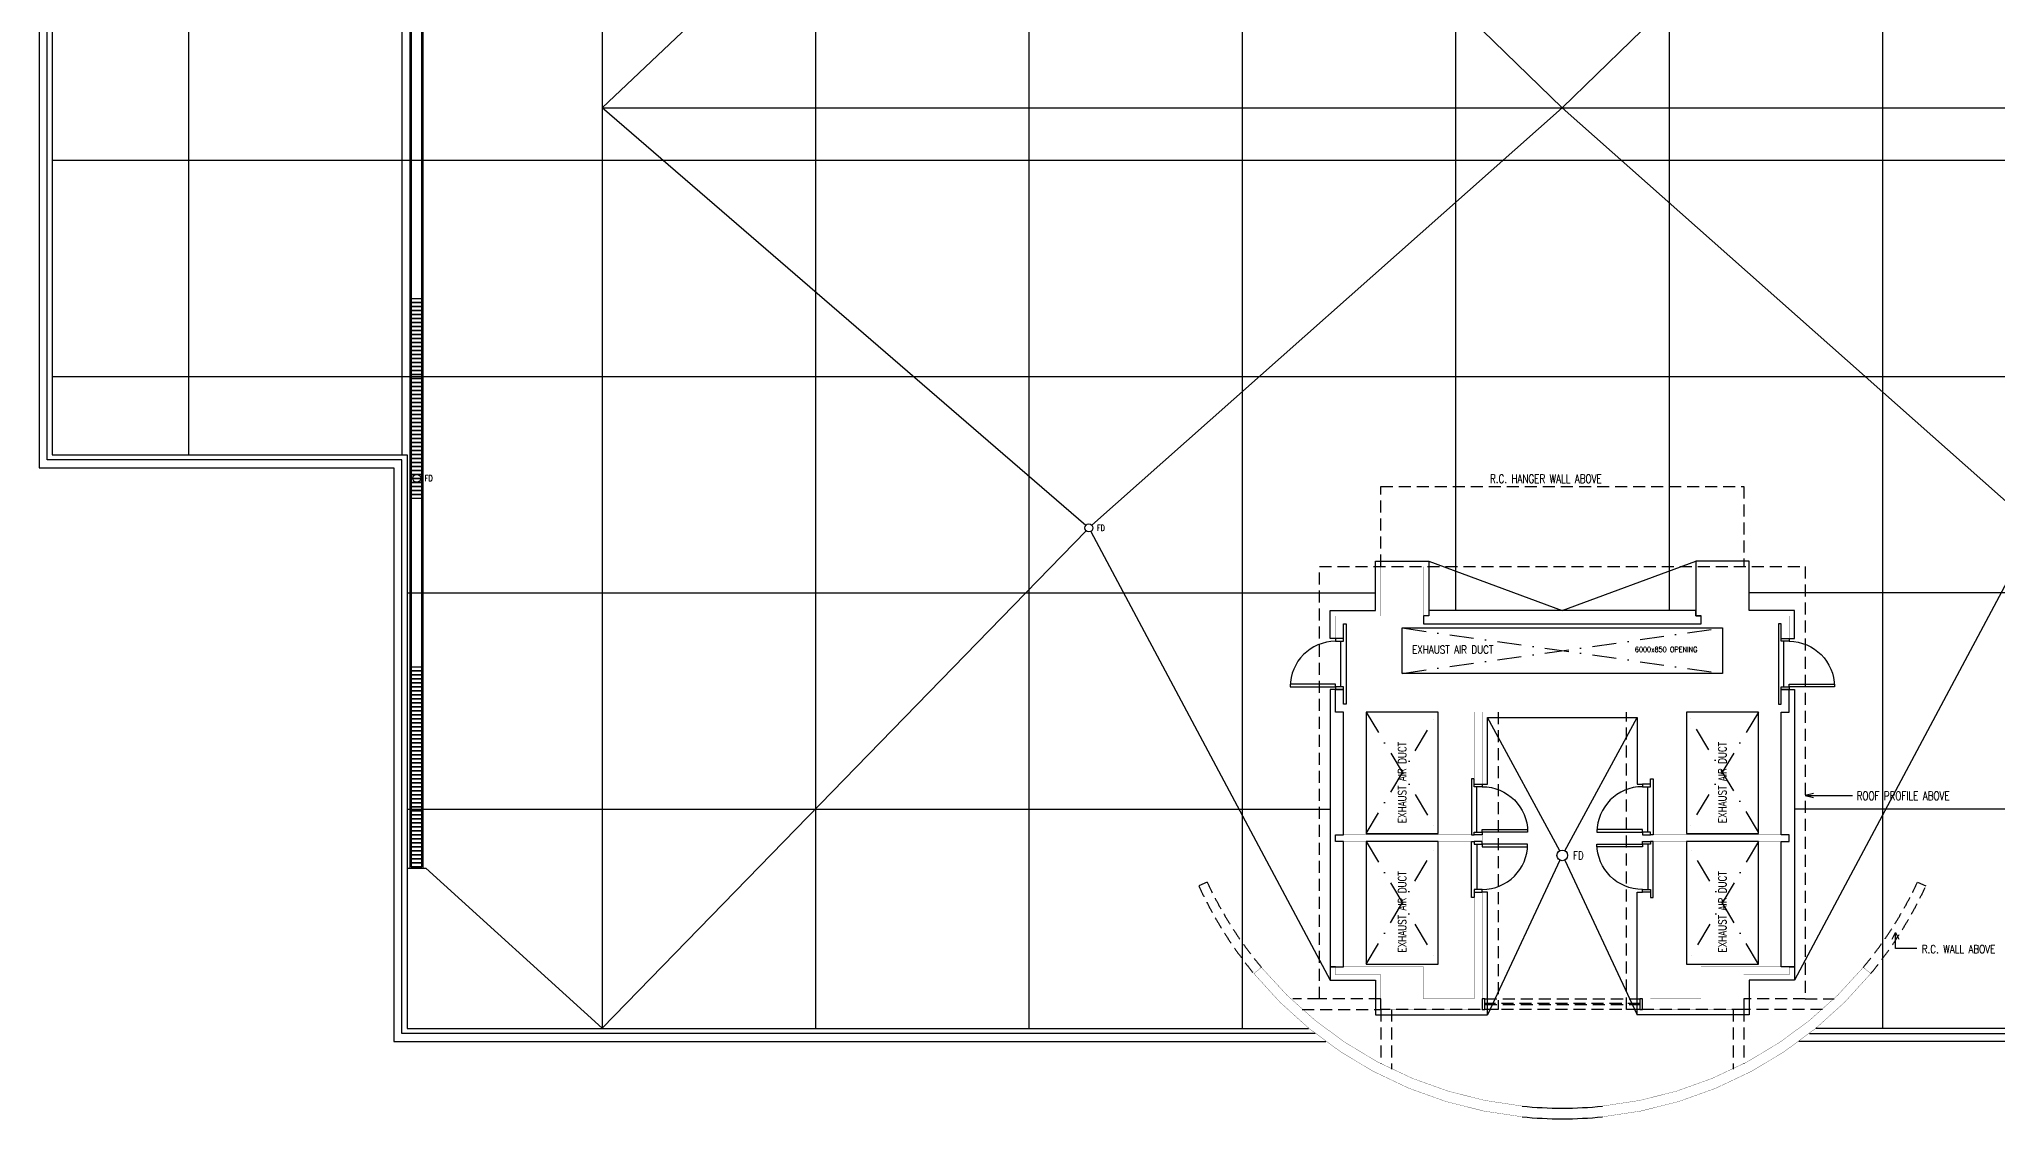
# Model space of a CAD drawing. Header units: millimetres. Extents: x -68474 to 336725, y -113450 to 40976.
# Drawn here: x 151450 to 188163, y -113450 to -93213 of the extents above; entities that cross this region are included whole.
import ezdxf

# ---------------------------------------------------------------- set-up
doc = ezdxf.new("R2010")
doc.units = ezdxf.units.MM
doc.header["$LTSCALE"] = 900
doc.linetypes.add('s5152a$0$DASHDOT', pattern=[1, 0.5, -0.25, 0, -0.25])
doc.linetypes.add('s5152a$0$HIDDEN', pattern=[0.375, 0.25, -0.125])
for name, color, linetype in [('s5152a$0$20', 7, 'Continuous'), ('s5152a$0$21', 7, 'Continuous'), ('s5152a$0$23', 7, 'Continuous'), ('s5152a$0$25', 7, 'Continuous'), ('s5152a$0$41', 7, 'Continuous'), ('s5152a$0$45', 7, 'Continuous'), ('s5152a$0$7', 7, 'Continuous')]:
    doc.layers.add(name, color=color, linetype=linetype)
doc.styles.add('s5152a$0$STANDARD', font='SIMPLEX')

# ---------------------------------------------------------------- blocks, each defined once
blk = doc.blocks.new('s5152a$0$FD')
at = {"layer": 's5152a$0$45', "color": 10, "linetype": 'Continuous'}
blk.add_circle((0, 0), 0.1, dxfattribs=at)
at = {"layer": 's5152a$0$45', "color": 10, "linetype": 'Continuous', "style": 's5152a$0$STANDARD', "width": 0.8}
blk.add_text('FD', height=0.15, dxfattribs=at).set_placement((0.2, -0.075))
blk = doc.blocks.new('s5152a$0$D950A')
at = {"layer": 's5152a$0$41', "linetype": 'Continuous'}
for points in [[(0.05, 0.15), (0.1, 0.15), (0.1, 1), (0.05, 1)], [(0.05, 0.15), (0, 0.15), (0, 0), (0.05, 0)], [(0.95, 0.15), (0.9, 0.15), (0.9, 0), (0.95, 0)]]:
    blk.add_lwpolyline(points, close=True, dxfattribs=at)
blk.add_arc((0.05, 0.15), 0.85, 0, 90, dxfattribs=at)

msp = doc.modelspace()

# ---------------------------------------------------------------- linework, layer by layer
at = {"layer": 's5152a$0$20', "color": 2, "linetype": 'Continuous', "const_width": 5}
for points in [[(175750, -104450), (175900, -104450), (175900, -104175), (177400.2, -104175), (177400.2, -103100), (176600.2, -103100), (176600.2, -104025), (175750, -104025)], [(184250, -104450), (184100, -104450), (184100, -104175), (182599.8, -104175), (182599.8, -103100), (183399.8, -103100), (183399.8, -104025), (184250, -104025)], [(175750, -105400), (175900, -105400), (175900, -105675), (184100, -105675), (184100, -105400), (184250, -105400), (184250, -105825), (181650, -105825), (181650, -107175), (181500, -107175), (181500, -105825), (178500, -105825), (178500, -107175), (178350, -107175), (178350, -105825), (175750, -105825)], [(175750, -108250), (178500, -108250), (178500, -108125), (175750, -108125)], [(181500, -108250), (184250, -108250), (184250, -108125), (181500, -108125)], [(175750, -110600), (177400.2, -110600), (177400.2, -111200), (178350, -111200), (178350, -109200), (178500, -109200), (178500, -111400), (176600.2, -111400), (176600.2, -110750), (175750, -110750)], [(181500, -109200), (181650, -109200), (181650, -111200), (182599.8, -111200), (182599.8, -110600), (183399.8, -110600), (184250, -110600), (184250, -110750), (183399.8, -110750), (183399.8, -111400), (181500, -111400)]]:
    msp.add_lwpolyline(points, close=True, dxfattribs=at)
at = {"layer": 's5152a$0$20', "color": 3, "linetype": 'Continuous', "const_width": 5}
for points in [[(174218.5, -110727.4), (174358.8, -110611.5)], [(185781.7, -110727.4), (185641.4, -110611.5)], [(179250.1, -113412.4), (179250.1, -113211.6)], [(180750.1, -113412.4), (180750.1, -113211.6)]]:
    msp.add_lwpolyline(points, dxfattribs=at)
for points in [[(174218.523, -110727.381, 0.197523), (179250.1, -113412.406, 0.197523)], [(174358.792, -110611.491, 0.195628), (179250.1, -113211.635, 0.195628)], [(180750.1, -113211.635, 0.195628), (185641.408, -110611.491, 0.195628)], [(180750.1, -113412.406, 0.197523), (185781.677, -110727.381, 0.197523)]]:
    msp.add_lwpolyline(points, format="xyb", dxfattribs=at)
at = {"layer": 's5152a$0$23', "color": 2, "linetype": 'Continuous'}
msp.add_line((184550, -107389.6), (185441.1, -107389.6), dxfattribs=at)
at = {"layer": 's5152a$0$23', "color": 3, "linetype": 's5152a$0$HIDDEN'}
for p, q in [((173341.4, -109011.9), (173186, -109083.4)), ((186658.8, -109012), (186814.2, -109083.5))]:
    msp.add_line(p, q, dxfattribs=at)
at = {"layer": 's5152a$0$23', "color": 2, "linetype": 's5152a$0$HIDDEN'}
for p, q in [((175450, -111200), (174950, -111200)), ((184550, -111200), (185092.5, -111200)), ((176800.2, -111400), (176800.2, -112516.9)), ((183199.8, -111400), (183199.8, -112516.9))]:
    msp.add_line(p, q, dxfattribs=at)
at = {"layer": 's5152a$0$23', "color": 2, "linetype": 'Continuous'}
for points in [[(208549.9, -87000), (208549.6, -101250), (201900, -101250), (201900, -112000), (184432.7, -112000)], [(151449.7, -88650), (151450.6, -101250), (158100.2, -101250), (158100, -112000), (175567.5, -112000)], [(175369.8, -111850), (158250.2, -111850), (158250.2, -101100), (151600.6, -101100), (151599.7, -88650), (157050.2, -88650), (157050.2, -88650), (157050.2, -88745), (157050.2, -88745), (151694.7, -88745), (151695.6, -101005), (158345.2, -101005), (158345.2, -111755), (175245.1, -111755)], [(184630.4, -111850), (201750, -111850), (201750, -101100), (201655, -101100), (201655, -111755), (184749, -111755)], [(184710, -107349.6), (184550, -107389.6), (184710, -107429.6)], [(186183.9, -110079.5), (186246.3, -109957.8), (186309.4, -110079.5)], [(186646.3, -110257.8), (186246.3, -110257.8), (186246.3, -109957.8)]]:
    msp.add_lwpolyline(points, dxfattribs=at)
at = {"layer": 's5152a$0$23', "color": 2, "linetype": 's5152a$0$HIDDEN'}
for points in [[(176600.2, -103100), (176600.2, -101600), (183400.2, -101600), (183400.2, -103100)], [(178800, -105825), (178800, -111400), (176600.2, -111400), (176600.2, -111200), (175450, -111200), (175450, -103100), (184550, -103100), (184550, -111200), (183399.8, -111200), (183399.8, -111400), (181200, -111400), (181200, -105825)], [(175124.4, -111400), (176600.2, -111400), (176600.2, -112416.4)], [(184875.6, -111400), (183399.8, -111400), (183399.8, -112416.4)]]:
    msp.add_lwpolyline(points, dxfattribs=at)
for points in [[(178500, -111400), (178550, -111400), (178550, -111200), (178500, -111200)], [(178550, -111200), (181450, -111200), (181450, -111290), (178550, -111290)], [(181450, -111400), (181500, -111400), (181500, -111200), (181450, -111200)], [(178550, -111310), (181450, -111310), (181450, -111400), (178550, -111400)]]:
    msp.add_lwpolyline(points, close=True, dxfattribs=at)
at = {"layer": 's5152a$0$23', "color": 3, "linetype": 's5152a$0$HIDDEN'}
for centre, radius, start, end in [((180000.1, -105900), 7350, 205.048733, 219.867953), ((180000.1, -105900), 7350, 320.132047, 334.950561), ((180000.1, -105950), 7500, 204.695272, 219.5673), ((180000.1, -105950), 7500, 320.4327, 335.304469)]:
    msp.add_arc(centre, radius, start, end, dxfattribs=at)
at = {"layer": 's5152a$0$23', "color": 2, "linetype": 'Continuous'}
for centre, radius, start, end in [((180000.1, -105900), 7350, 264.143297, 275.856703), ((180000.1, -105950), 7500, 264.260831, 275.739169)]:
    msp.add_arc(centre, radius, start, end, dxfattribs=at)
at = {"layer": 's5152a$0$25', "color": 2, "linetype": 's5152a$0$DASHDOT'}
for p, q in [((177000.1, -105100), (183000.1, -104250)), ((177000.1, -104250), (183000.1, -105100)), ((176325, -105825), (177675, -108100)), ((176325, -108100), (177675, -105825)), ((183675, -105825), (182325, -108075)), ((183675, -108075), (182325, -105825)), ((176325, -108250), (177675, -110550)), ((176325, -110550), (177675, -108250)), ((183675, -108250), (182325, -110550)), ((183675, -110550), (182325, -108250))]:
    msp.add_line(p, q, dxfattribs=at)
at = {"layer": 's5152a$0$25', "color": 2, "linetype": 'Continuous'}
for points in [[(175750, -104450), (175650, -104450), (175650, -103925), (176500.2, -103925), (176500.2, -103000), (177500.2, -103000), (177500.2, -104025), (177400.2, -104025)], [(184250, -104450), (184350, -104450), (184350, -103925), (183499.8, -103925), (183499.8, -103000), (182499.8, -103000), (182499.8, -104025), (182599.8, -104025)], [(178500, -107175), (178600, -107175), (178600, -105925), (181400, -105925), (181400, -107175), (181500, -107175)], [(175750, -110600), (175650, -110600), (175650, -110850), (176500.2, -110850), (176500.2, -111500), (178600, -111500), (178600, -109200), (178500, -109200)], [(184250, -110600), (184350, -110600), (184350, -110850), (183499.8, -110850), (183499.8, -111500), (181400, -111500), (181400, -109200), (181500, -109200)]]:
    msp.add_lwpolyline(points, dxfattribs=at)
for points in [[(175850, -105350), (175850, -104500), (175900, -104500), (175900, -104175), (175950, -104175), (175950, -105675), (175900, -105675), (175900, -105350)], [(177000.1, -104250), (183000.1, -104250), (183000.1, -105100), (177000.1, -105100)], [(182599.8, -104025), (182499.8, -104025), (182499.8, -103925), (177500.2, -103925), (177500.2, -104025), (177400.2, -104025), (177400.2, -104175), (182599.8, -104175)], [(184150, -105350), (184150, -104500), (184100, -104500), (184100, -104175), (184050, -104175), (184050, -105675), (184100, -105675), (184100, -105350)], [(175900, -105400), (175650, -105400), (175650, -110600), (175900, -110600), (175900, -108250), (175750, -108250), (175750, -108125), (175900, -108125), (175900, -105825), (175750, -105825), (175750, -105400)], [(184100, -105400), (184350, -105400), (184350, -110600), (184100, -110600), (184100, -108250), (184250, -108250), (184250, -108125), (184100, -108125), (184100, -105825), (184250, -105825), (184250, -105400)], [(176325, -108100), (177675, -108100), (177675, -105825), (176325, -105825)], [(182325, -108100), (183675, -108100), (183675, -105825), (182325, -105825)], [(178350, -107225), (178350, -107075), (178300, -107075), (178300, -108125), (178350, -108125), (178350, -108075), (178400, -108075), (178400, -107225)], [(181650, -107225), (181650, -107075), (181700, -107075), (181700, -108125), (181650, -108125), (181650, -108075), (181600, -108075), (181600, -107225)], [(176325, -110550), (177675, -110550), (177675, -108250), (176325, -108250)], [(178350, -109150), (178350, -109300), (178300, -109300), (178300, -108250), (178350, -108250), (178350, -108300), (178400, -108300), (178400, -109150)], [(181650, -109150), (181650, -109300), (181700, -109300), (181700, -108250), (181650, -108250), (181650, -108300), (181600, -108300), (181600, -109150)], [(182325, -110550), (183675, -110550), (183675, -108250), (182325, -108250)]]:
    msp.add_lwpolyline(points, close=True, dxfattribs=at)
at = {"layer": 's5152a$0$45', "color": 14, "linetype": 'Continuous'}
for p, q in [((162000.1, -76524.8), (162000.1, -111750)), ((162000.1, -94499.9), (197999.9, -94499.9)), ((171161.7, -102440.4), (175650, -110850)), ((188838.3, -102440.4), (184350, -110850)), ((179951.2, -108425.2), (178600, -105925)), ((180048.7, -108425.2), (181400, -105925)), ((179951.3, -108599.8), (178600, -111500)), ((180048.7, -108599.8), (181400, -111500))]:
    msp.add_line(p, q, dxfattribs=at)
at = {"layer": 's5152a$0$45', "color": 8, "linetype": 'Continuous'}
for p, q in [((170596.11179, -86374.8), (162000.1, -94499.9)), ((180000, -94499.9), (173800, -88474.55878)), ((171068.3, -102325.9), (162000.1, -94499.9)), ((188818.7, -102325.3), (180000, -94499.9))]:
    msp.add_line(p, q, dxfattribs=at)
at = {"layer": 's5152a$0$45', "color": 14, "linetype": 'Continuous'}
for points in [[(188360.62525, -86374.8), (180000, -94499.9), (171181.3, -102325.3)], [(158400.2, -89850.5), (158400.2, -108750), (158650.2, -108750), (158650.2, -89850.5)], [(158425.2, -89850.5), (158425.2, -108725), (158625.2, -108725), (158625.2, -89850.5)], [(158350.8, -108749.8), (158700.4, -108749.8), (162000.1, -111750), (171072.6, -102428.5)], [(177500.2, -103000), (180000, -103925), (182499.8, -103000)]]:
    msp.add_lwpolyline(points, dxfattribs=at)
for points in [[(158425.2, -98075), (158625.2, -98075), (158625.2, -98150), (158425.2, -98150)], [(158425.2, -98150), (158625.2, -98150), (158625.2, -98225), (158425.2, -98225)], [(158425.2, -98225), (158625.2, -98225), (158625.2, -98300), (158425.2, -98300)], [(158425.2, -98300), (158625.2, -98300), (158625.2, -98375), (158425.2, -98375)], [(158425.2, -98375), (158625.2, -98375), (158625.2, -98450), (158425.2, -98450)], [(158425.2, -98450), (158625.2, -98450), (158625.2, -98525), (158425.2, -98525)], [(158425.2, -98525), (158625.2, -98525), (158625.2, -98600), (158425.2, -98600)], [(158425.2, -98600), (158625.2, -98600), (158625.2, -98675), (158425.2, -98675)], [(158425.2, -98675), (158625.2, -98675), (158625.2, -98750), (158425.2, -98750)], [(158425.2, -98750), (158625.2, -98750), (158625.2, -98825), (158425.2, -98825)], [(158425.2, -98825), (158625.2, -98825), (158625.2, -98900), (158425.2, -98900)], [(158425.2, -98900), (158625.2, -98900), (158625.2, -98975), (158425.2, -98975)], [(158425.2, -98975), (158625.2, -98975), (158625.2, -99050), (158425.2, -99050)], [(158425.2, -99050), (158625.2, -99050), (158625.2, -99125), (158425.2, -99125)], [(158425.2, -99125), (158625.2, -99125), (158625.2, -99200), (158425.2, -99200)], [(158425.2, -99200), (158625.2, -99200), (158625.2, -99275), (158425.2, -99275)], [(158425.2, -99275), (158625.2, -99275), (158625.2, -99350), (158425.2, -99350)], [(158425.2, -99350), (158625.2, -99350), (158625.2, -99425), (158425.2, -99425)], [(158425.2, -99425), (158625.2, -99425), (158625.2, -99500), (158425.2, -99500)], [(158425.2, -99500), (158625.2, -99500), (158625.2, -99575), (158425.2, -99575)], [(158425.2, -99575), (158625.2, -99575), (158625.2, -99650), (158425.2, -99650)], [(158425.2, -99650), (158625.2, -99650), (158625.2, -99725), (158425.2, -99725)], [(158425.2, -99725), (158625.2, -99725), (158625.2, -99800), (158425.2, -99800)], [(158425.2, -99800), (158625.2, -99800), (158625.2, -99875), (158425.2, -99875)], [(158425.2, -99875), (158625.2, -99875), (158625.2, -99950), (158425.2, -99950)], [(158425.2, -99950), (158625.2, -99950), (158625.2, -100025), (158425.2, -100025)], [(158425.2, -100025), (158625.2, -100025), (158625.2, -100100), (158425.2, -100100)], [(158425.2, -100100), (158625.2, -100100), (158625.2, -100175), (158425.2, -100175)], [(158425.2, -100175), (158625.2, -100175), (158625.2, -100250), (158425.2, -100250)], [(158425.2, -100250), (158625.2, -100250), (158625.2, -100325), (158425.2, -100325)], [(158425.2, -100325), (158625.2, -100325), (158625.2, -100400), (158425.2, -100400)], [(158425.2, -100400), (158625.2, -100400), (158625.2, -100475), (158425.2, -100475)], [(158425.2, -100475), (158625.2, -100475), (158625.2, -100550), (158425.2, -100550)], [(158425.2, -100550), (158625.2, -100550), (158625.2, -100625), (158425.2, -100625)], [(158425.2, -100625), (158625.2, -100625), (158625.2, -100700), (158425.2, -100700)], [(158425.2, -100700), (158625.2, -100700), (158625.2, -100775), (158425.2, -100775)], [(158425.2, -100775), (158625.2, -100775), (158625.2, -100850), (158425.2, -100850)], [(158425.2, -100850), (158625.2, -100850), (158625.2, -100925), (158425.2, -100925)], [(158425.2, -100925), (158625.2, -100925), (158625.2, -101000), (158425.2, -101000)], [(158425.2, -101000), (158625.2, -101000), (158625.2, -101075), (158425.2, -101075)], [(158425.2, -101075), (158625.2, -101075), (158625.2, -101150), (158425.2, -101150)], [(158425.2, -101150), (158625.2, -101150), (158625.2, -101225), (158425.2, -101225)], [(158425.2, -101225), (158625.2, -101225), (158625.2, -101300), (158425.2, -101300)], [(158425.2, -101300), (158625.2, -101300), (158625.2, -101375), (158425.2, -101375)], [(158425.2, -101375), (158625.2, -101375), (158625.2, -101450), (158425.2, -101450)], [(158425.2, -101450), (158625.2, -101450), (158625.2, -101525), (158425.2, -101525)], [(158425.2, -101525), (158625.2, -101525), (158625.2, -101600), (158425.2, -101600)], [(158425.2, -101600), (158625.2, -101600), (158625.2, -101675), (158425.2, -101675)], [(158425.2, -101675), (158625.2, -101675), (158625.2, -101750), (158425.2, -101750)], [(158425.2, -101750), (158625.2, -101750), (158625.2, -101825), (158425.2, -101825)], [(158425.2, -104975), (158625.2, -104975), (158625.2, -105050), (158425.2, -105050)], [(158425.2, -105050), (158625.2, -105050), (158625.2, -105125), (158425.2, -105125)], [(158425.2, -105125), (158625.2, -105125), (158625.2, -105200), (158425.2, -105200)], [(158425.2, -105200), (158625.2, -105200), (158625.2, -105275), (158425.2, -105275)], [(158425.2, -105275), (158625.2, -105275), (158625.2, -105350), (158425.2, -105350)], [(158425.2, -105350), (158625.2, -105350), (158625.2, -105425), (158425.2, -105425)], [(158425.2, -105425), (158625.2, -105425), (158625.2, -105500), (158425.2, -105500)], [(158425.2, -105500), (158625.2, -105500), (158625.2, -105575), (158425.2, -105575)], [(158425.2, -105575), (158625.2, -105575), (158625.2, -105650), (158425.2, -105650)], [(158425.2, -105650), (158625.2, -105650), (158625.2, -105725), (158425.2, -105725)], [(158425.2, -105725), (158625.2, -105725), (158625.2, -105800), (158425.2, -105800)], [(158425.2, -105800), (158625.2, -105800), (158625.2, -105875), (158425.2, -105875)], [(158425.2, -105875), (158625.2, -105875), (158625.2, -105950), (158425.2, -105950)], [(158425.2, -105950), (158625.2, -105950), (158625.2, -106025), (158425.2, -106025)], [(158425.2, -106025), (158625.2, -106025), (158625.2, -106100), (158425.2, -106100)], [(158425.2, -106100), (158625.2, -106100), (158625.2, -106175), (158425.2, -106175)], [(158425.2, -106175), (158625.2, -106175), (158625.2, -106250), (158425.2, -106250)], [(158425.2, -106250), (158625.2, -106250), (158625.2, -106325), (158425.2, -106325)], [(158425.2, -106325), (158625.2, -106325), (158625.2, -106400), (158425.2, -106400)], [(158425.2, -106400), (158625.2, -106400), (158625.2, -106475), (158425.2, -106475)], [(158425.2, -106475), (158625.2, -106475), (158625.2, -106550), (158425.2, -106550)], [(158425.2, -106550), (158625.2, -106550), (158625.2, -106625), (158425.2, -106625)], [(158425.2, -106625), (158625.2, -106625), (158625.2, -106700), (158425.2, -106700)], [(158425.2, -106700), (158625.2, -106700), (158625.2, -106775), (158425.2, -106775)], [(158425.2, -106775), (158625.2, -106775), (158625.2, -106850), (158425.2, -106850)], [(158425.2, -106850), (158625.2, -106850), (158625.2, -106925), (158425.2, -106925)], [(158425.2, -106925), (158625.2, -106925), (158625.2, -107000), (158425.2, -107000)], [(158425.2, -107000), (158625.2, -107000), (158625.2, -107075), (158425.2, -107075)], [(158425.2, -107075), (158625.2, -107075), (158625.2, -107150), (158425.2, -107150)], [(158425.2, -107150), (158625.2, -107150), (158625.2, -107225), (158425.2, -107225)], [(158425.2, -107225), (158625.2, -107225), (158625.2, -107300), (158425.2, -107300)], [(158425.2, -107300), (158625.2, -107300), (158625.2, -107375), (158425.2, -107375)], [(158425.2, -107375), (158625.2, -107375), (158625.2, -107450), (158425.2, -107450)], [(158425.2, -107450), (158625.2, -107450), (158625.2, -107525), (158425.2, -107525)], [(158425.2, -107525), (158625.2, -107525), (158625.2, -107600), (158425.2, -107600)], [(158425.2, -107600), (158625.2, -107600), (158625.2, -107675), (158425.2, -107675)], [(158425.2, -107675), (158625.2, -107675), (158625.2, -107750), (158425.2, -107750)], [(158425.2, -107750), (158625.2, -107750), (158625.2, -107825), (158425.2, -107825)], [(158425.2, -107825), (158625.2, -107825), (158625.2, -107900), (158425.2, -107900)], [(158425.2, -107900), (158625.2, -107900), (158625.2, -107975), (158425.2, -107975)], [(158425.2, -107975), (158625.2, -107975), (158625.2, -108050), (158425.2, -108050)], [(158425.2, -108050), (158625.2, -108050), (158625.2, -108125), (158425.2, -108125)], [(158425.2, -108125), (158625.2, -108125), (158625.2, -108200), (158425.2, -108200)], [(158425.2, -108200), (158625.2, -108200), (158625.2, -108275), (158425.2, -108275)], [(158425.2, -108275), (158625.2, -108275), (158625.2, -108350), (158425.2, -108350)], [(158425.2, -108350), (158625.2, -108350), (158625.2, -108425), (158425.2, -108425)], [(158425.2, -108425), (158625.2, -108425), (158625.2, -108500), (158425.2, -108500)], [(158425.2, -108500), (158625.2, -108500), (158625.2, -108575), (158425.2, -108575)], [(158425.2, -108575), (158625.2, -108575), (158625.2, -108650), (158425.2, -108650)], [(158425.2, -108650), (158625.2, -108650), (158625.2, -108725), (158425.2, -108725)]]:
    msp.add_lwpolyline(points, close=True, dxfattribs=at)
at = {"layer": 's5152a$0$7', "color": 10, "linetype": 'Continuous'}
for p, q in [((166000.1, -75774.8), (166000.1, -111750)), ((170000.1, -86374.8), (170000.1, -111750)), ((174000.1, -86374.8), (174000.1, -111750)), ((178000.1, -86374.8), (178000.1, -103925)), ((182000.1, -86374.8), (182000.1, -103925)), ((186000.1, -86374.8), (186000.1, -111750)), ((154250.2, -88745), (154250.4, -101005)), ((158250.2, -90350), (158250.4, -101005)), ((151695.2, -95484.4), (208399.8, -95484.4)), ((151695.5, -99538.3), (208400, -99538.3)), ((158350.2, -103592.2), (176500.2, -103592.2)), ((201650, -103592.2), (183499.8, -103592.2)), ((158350.2, -107646.1), (175650, -107646.1)), ((201650, -107646.1), (184350, -107646.1))]:
    msp.add_line(p, q, dxfattribs=at)

# ---------------------------------------------------------------- block references
at = {"zscale": 1000}
for p, xscale, yscale in [((158526.8, -101442), 749.999, 749.999), ((171125.1, -102374.9), 749.999, 749.999), ((180000, -108512.5), 999.9979999999999, 999.9979999999999)]:
    msp.add_blockref('s5152a$0$FD', p, dxfattribs=dict(at, xscale=xscale, yscale=yscale))
at = {"xscale": 999.9979999999999, "zscale": 1000}
for p, yscale, rotation in [((175900, -105400), 999.9979999999999, 90), ((184100, -105400), -999.9979999999999, 90), ((178350, -108125), -999.9979999999999, 90), ((181650, -108125), 999.9979999999999, 90), ((178350, -108250), 999.9979999999999, 270), ((181650, -108250), -999.9979999999999, 270)]:
    msp.add_blockref('s5152a$0$D950A', p, dxfattribs=dict(at, yscale=yscale, rotation=rotation))

# ---------------------------------------------------------------- texts
at = {"layer": 's5152a$0$21', "color": 14, "linetype": 'Continuous', "style": 's5152a$0$STANDARD', "width": 0.8}
msp.add_text('EXHAUST AIR DUCT', height=150, dxfattribs=at).set_placement((177184.5, -104730.5))
for p in [(177075, -107907.6), (183075, -107907.6), (177075, -110332.6), (183075, -110332.6)]:
    msp.add_text('EXHAUST AIR DUCT', height=150, rotation=90, dxfattribs=at).set_placement(p)
at = {"layer": 's5152a$0$23', "color": 2, "linetype": 'Continuous', "style": 's5152a$0$STANDARD'}
for s, height, width, p in [('R.C. HANGER WALL ABOVE', 160, 0.75, (178645.2, -101532.6)), ('ROOF PROFILE ABOVE', 160, 0.75, (185517.4, -107476.1)), ('R.C. WALL ABOVE', 150, 0.8, (186737.9, -110344.8))]:
    msp.add_text(s, height=height, dxfattribs=dict(at, width=width)).set_placement(p)
at = {"layer": 's5152a$0$25', "color": 2, "linetype": 'Continuous', "style": 's5152a$0$STANDARD', "width": 0.8}
msp.add_text('6000x850 OPENING', height=100, dxfattribs=at).set_placement((181358.9, -104701.7))

doc.saveas('drawing.dxf')
